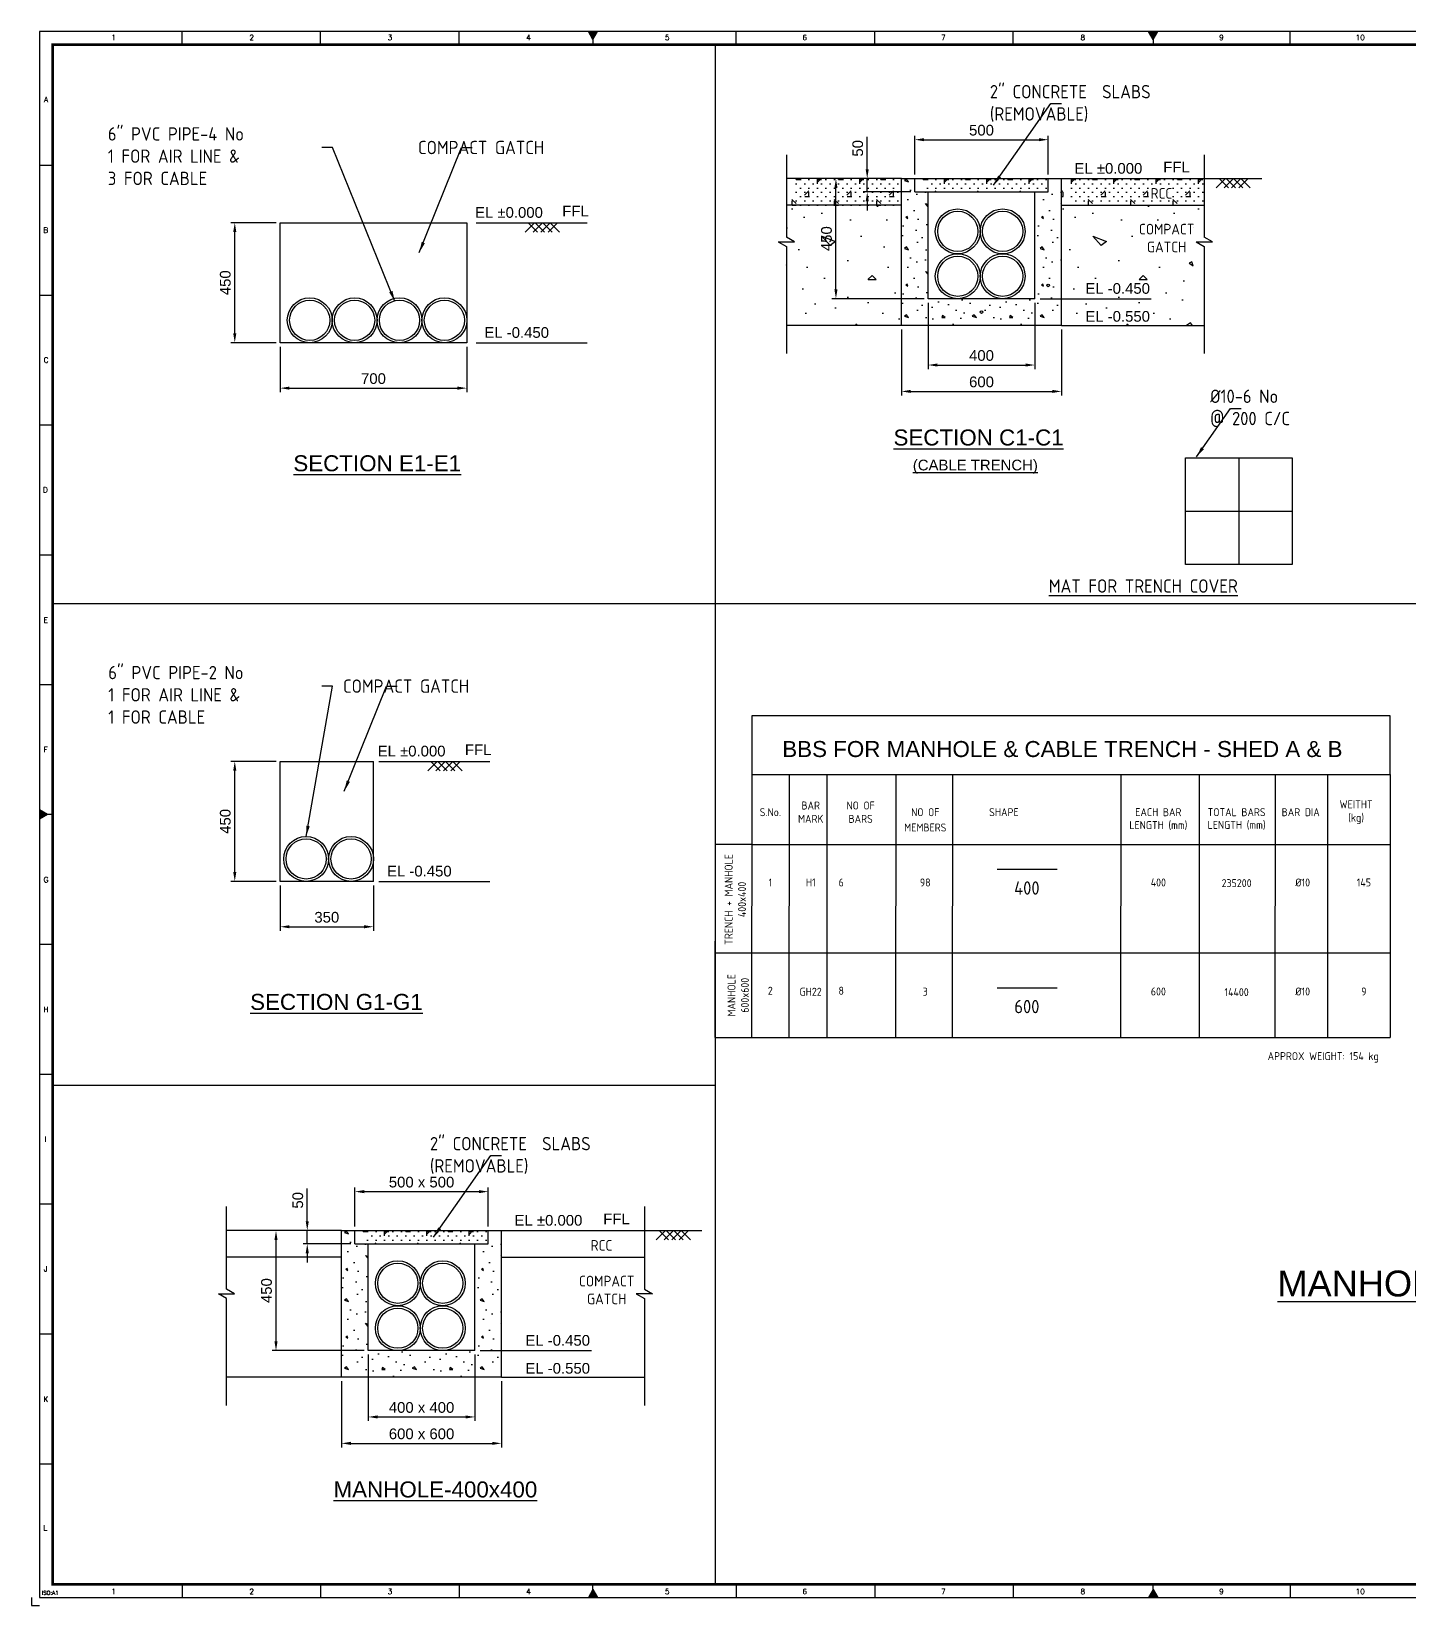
# Model space of a CAD drawing. Header units: millimetres. Extents: x -1055 to 11244, y -20673 to 2560.
# Drawn here: x 4000 to 4517, y 0 to 590 of the extents above; entities that cross this region are included whole.
import ezdxf
from ezdxf.enums import TextEntityAlignment as Align

# ---------------------------------------------------------------- set-up
doc = ezdxf.new("R2010")
doc.units = ezdxf.units.MM
doc.layers.add('BORDER', color=6, linetype='Continuous')
doc.styles.add('ACISOTS', font='isocp.shx')
doc.styles.add('ROMANS', font='romans.shx', dxfattribs={"width": 0.8})
doc.styles.get("Standard").update_dxf_attribs({"font": 'arial.ttf'})
doc.dimstyles.new('ISO-25', dxfattribs={"dimtxt": 4, "dimasz": 3.5, "dimexe": 1.5, "dimexo": 1.5, "dimgap": 1.5, "dimtad": 1, "dimtxsty": 'Standard', "dimcen": 0, "dimadec": 0, "dimazin": 0, "dimtfac": 1, "dimtmove": 0, "dimatfit": 3, "dimfxl": 1, "dimarcsym": 0})

# ---------------------------------------------------------------- blocks, each defined once
blk = doc.blocks.new('A1B')
at = {"layer": 'BORDER', "color": 1}
for p, q in [((56.44, 585), (56.44, 590)), ((56.44, 585), (56.44, 590)), ((108.38, 585), (108.38, 590)), ((108.38, 585), (108.38, 590)), ((160.31, 585), (160.31, 590)), ((160.31, 585), (160.31, 590)), ((264.19, 585), (264.19, 590)), ((316.12, 585), (316.12, 590)), ((368.06, 585), (368.06, 590)), ((471.94, 585), (471.94, 590)), ((3, 539.83), (8, 539.83)), ((3, 491.17), (8, 491.17)), ((3, 442.5), (8, 442.5)), ((3, 393.84), (8, 393.84)), ((3, 345.17), (8, 345.17)), ((3, 247.84), (8, 247.84)), ((3, 199.17), (8, 199.17)), ((3, 150.51), (8, 150.51)), ((3, 101.84), (8, 101.84)), ((3, 53.17), (8, 53.17)), ((56.44, 8), (56.44, 3)), ((108.38, 8), (108.38, 3)), ((160.31, 8), (160.31, 3)), ((264.19, 8), (264.19, 3)), ((316.12, 8), (316.12, 3)), ((368.06, 8), (368.06, 3)), ((471.94, 8), (471.94, 3))]:
    blk.add_line(p, q, dxfattribs=at)
at = {"layer": 'BORDER'}
for p, q in [((210.5, 587), (208.77, 590)), ((210.5, 590), (210.5, 585)), ((210.5, 587), (212.23, 590)), ((420.5, 587), (418.77, 590)), ((420.5, 590), (420.5, 585)), ((420.5, 587), (422.23, 590)), ((210.5, 588), (210.5, 585)), ((210.5, 588), (210.5, 585)), ((420.5, 588), (420.5, 585)), ((6, 296.5), (3, 298.23)), ((8, 296.5), (3, 296.5)), ((6, 296.5), (3, 294.77)), ((210.5, 6), (208.77, 3)), ((210.5, 5), (210.5, 8)), ((210.5, 5), (210.5, 8)), ((210.5, 3), (210.5, 8)), ((210.5, 6), (212.23, 3)), ((420.5, 6), (418.77, 3)), ((420.5, 5), (420.5, 8)), ((420.5, 3), (420.5, 8)), ((420.5, 6), (422.23, 3))]:
    blk.add_line(p, q, dxfattribs=at)
blk.add_lwpolyline([(837, 3), (837, 590), (3, 590), (3, 3)], close=True, dxfattribs=at)
at = {"layer": 'BORDER', "const_width": 1}
blk.add_lwpolyline([(8, 8), (832, 8), (832, 585), (8, 585)], close=True, dxfattribs=at)
at = {"layer": 'BORDER', "color": 1}
blk.add_lwpolyline([(0, 3), (0, 0), (3, 0)], dxfattribs=at)
at = {"layer": 'BORDER'}
for points in [[(212.23, 590), (208.77, 590), (210.5, 587)], [(422.23, 590), (418.77, 590), (420.5, 587)], [(3, 298.23), (3, 294.77), (6, 296.5)], [(212.23, 3), (208.77, 3), (210.5, 6)], [(422.23, 3), (418.77, 3), (420.5, 6)]]:
    blk.add_solid(points, dxfattribs=at)
at = {"layer": 'BORDER', "color": 1, "style": 'ROMANS'}
for s, height, p in [('1', 2, (30.81, 586.75)), ('2', 2, (82.56, 586.75)), ('3', 2, (134.41, 586.75)), ('4', 2, (186.37, 586.75)), ('5', 2, (238.32, 586.75)), ('6', 2, (289.89, 586.75)), ('7', 2, (341.88, 586.75)), ('8', 2, (394.13, 586.75)), ('9', 2, (446.1, 586.75)), ('10', 2, (498.13, 586.75)), ('A', 2, (5.48, 563.52)), ('B', 2, (5.35, 514.55)), ('C', 2, (5.49, 465.84)), ('D', 2, (5.25, 417.17)), ('E', 2, (5.39, 368.4)), ('F', 2, (5.34, 319.81)), ('G', 2, (5.44, 271.07)), ('H', 2, (5.43, 222.46)), ('I', 2, (5.31, 173.82)), ('J', 2, (5.33, 125.23)), ('K', 2, (5.38, 76.36)), ('L', 2, (5.2, 28.07)), ('1', 2, (30.81, 4.25)), ('2', 2, (82.56, 4.25)), ('3', 2, (134.41, 4.25)), ('4', 2, (186.37, 4.25)), ('5', 2, (238.32, 4.25)), ('6', 2, (289.89, 4.25)), ('7', 2, (341.88, 4.25)), ('8', 2, (394.13, 4.25)), ('9', 2, (446.1, 4.25)), ('10', 2, (498.13, 4.25)), ('ISO:A1', 1.5, (7.03, 4))]:
    blk.add_text(s, height=height, dxfattribs=at).set_placement(p, align=Align.CENTER)
blk = doc.blocks.new('A$7E971E1F2812A')
for radius in [8.414, 7.535]:
    blk.add_circle((8.414, 8.414), radius)
blk = doc.blocks.new('*D27819')
at = {"color": 0, "lineweight": -2}
for p, q in [((4093.23, 471.82), (4093.23, 454.82)), ((4163.23, 471.82), (4163.23, 454.82)), ((4096.73, 456.32), (4159.73, 456.32))]:
    blk.add_line(p, q, dxfattribs=at)
at = {"color": 0}
for points in [[(4096.73, 456.9), (4096.73, 455.74), (4093.23, 456.32)], [(4159.73, 455.74), (4159.73, 456.9), (4163.23, 456.32)]]:
    blk.add_solid(points, dxfattribs=at)
at = {"layer": 'Defpoints', "color": 0}
for p in [(4093.23, 473.32), (4163.23, 473.32), (4163.23, 456.32)]:
    blk.add_point(p, dxfattribs=at)
at = {"color": 0, "insert": (4128.23, 459.86), "char_height": 4, "attachment_point": 5}
blk.add_mtext('700', dxfattribs=at)
blk = doc.blocks.new('*D27821')
at = {"color": 0, "lineweight": -2}
for p, q in [((4091.73, 518.32), (4074.73, 518.32)), ((4076.23, 476.82), (4076.23, 514.82)), ((4091.73, 473.32), (4074.73, 473.32))]:
    blk.add_line(p, q, dxfattribs=at)
at = {"color": 0}
for points in [[(4076.81, 514.82), (4075.65, 514.82), (4076.23, 518.32)], [(4075.65, 476.82), (4076.81, 476.82), (4076.23, 473.32)]]:
    blk.add_solid(points, dxfattribs=at)
at = {"layer": 'Defpoints', "color": 0}
for p in [(4076.23, 518.32), (4093.23, 518.32), (4093.23, 473.32)]:
    blk.add_point(p, dxfattribs=at)
at = {"color": 0, "insert": (4072.69, 495.82), "char_height": 4, "attachment_point": 5, "rotation": 90}
blk.add_mtext('450', dxfattribs=at)
blk = doc.blocks.new('*D27822')
at = {"color": 0, "lineweight": -2}
for p, q in [((4336.18, 488.34), (4336.18, 463.48)), ((4376.18, 488.34), (4376.18, 463.48)), ((4339.68, 464.98), (4372.68, 464.98))]:
    blk.add_line(p, q, dxfattribs=at)
at = {"color": 0}
for points in [[(4339.68, 465.57), (4339.68, 464.4), (4336.18, 464.98)], [(4372.68, 464.4), (4372.68, 465.57), (4376.18, 464.98)]]:
    blk.add_solid(points, dxfattribs=at)
at = {"layer": 'Defpoints', "color": 0}
for p in [(4336.18, 489.84), (4376.18, 489.84), (4376.18, 464.98)]:
    blk.add_point(p, dxfattribs=at)
at = {"color": 0, "insert": (4356.18, 468.53), "char_height": 4, "attachment_point": 5}
blk.add_mtext('400', dxfattribs=at)
blk = doc.blocks.new('*D27823')
at = {"color": 0, "lineweight": -2}
for p, q in [((4301.03, 534.84), (4300.12, 534.84)), ((4301.62, 493.34), (4301.62, 531.34)), ((4334.68, 489.84), (4300.12, 489.84))]:
    blk.add_line(p, q, dxfattribs=at)
at = {"color": 0}
for points in [[(4302.2, 531.34), (4301.03, 531.34), (4301.62, 534.84)], [(4301.03, 493.34), (4302.2, 493.34), (4301.62, 489.84)]]:
    blk.add_solid(points, dxfattribs=at)
at = {"layer": 'Defpoints', "color": 0}
for p in [(4301.62, 534.84), (4302.53, 534.84), (4336.18, 489.84)]:
    blk.add_point(p, dxfattribs=at)
at = {"color": 0, "insert": (4298.08, 512.34), "char_height": 4, "attachment_point": 5, "rotation": 90}
blk.add_mtext('450', dxfattribs=at)
blk = doc.blocks.new('*D27824')
at = {"color": 0, "lineweight": -2}
for p, q in [((4313.33, 538.34), (4313.33, 550.56)), ((4324.68, 534.84), (4311.83, 534.84)), ((4313.33, 529.84), (4313.33, 534.84)), ((4329.68, 529.84), (4311.83, 529.84)), ((4313.33, 526.34), (4313.33, 522.84))]:
    blk.add_line(p, q, dxfattribs=at)
at = {"color": 0}
for points in [[(4312.75, 538.34), (4313.91, 538.34), (4313.33, 534.84)], [(4313.91, 526.34), (4312.75, 526.34), (4313.33, 529.84)]]:
    blk.add_solid(points, dxfattribs=at)
at = {"layer": 'Defpoints', "color": 0}
for p in [(4313.33, 534.84), (4326.18, 534.84), (4331.18, 529.84)]:
    blk.add_point(p, dxfattribs=at)
at = {"color": 0, "insert": (4309.79, 546.2), "char_height": 4, "attachment_point": 5, "rotation": 90}
blk.add_mtext('50', dxfattribs=at)
blk = doc.blocks.new('*D27825')
at = {"color": 0, "lineweight": -2}
for p, q in [((4326.18, 478.34), (4326.18, 453.59)), ((4386.18, 478.34), (4386.18, 453.59)), ((4329.68, 455.09), (4382.68, 455.09))]:
    blk.add_line(p, q, dxfattribs=at)
at = {"color": 0}
for points in [[(4329.68, 455.67), (4329.68, 454.5), (4326.18, 455.09)], [(4382.68, 454.5), (4382.68, 455.67), (4386.18, 455.09)]]:
    blk.add_solid(points, dxfattribs=at)
at = {"layer": 'Defpoints', "color": 0}
for p in [(4326.18, 479.84), (4386.18, 479.84), (4386.18, 455.09)]:
    blk.add_point(p, dxfattribs=at)
at = {"color": 0, "insert": (4356.18, 458.63), "char_height": 4, "attachment_point": 5}
blk.add_mtext('600', dxfattribs=at)
blk = doc.blocks.new('*D27826')
at = {"color": 0, "lineweight": -2}
for p, q in [((4093.23, 269.92), (4093.23, 252.92)), ((4128.23, 269.92), (4128.23, 252.92)), ((4096.73, 254.42), (4124.73, 254.42))]:
    blk.add_line(p, q, dxfattribs=at)
at = {"color": 0}
for points in [[(4096.73, 255), (4096.73, 253.84), (4093.23, 254.42)], [(4124.73, 253.84), (4124.73, 255), (4128.23, 254.42)]]:
    blk.add_solid(points, dxfattribs=at)
at = {"layer": 'Defpoints', "color": 0}
for p in [(4093.23, 271.42), (4128.23, 271.42), (4128.23, 254.42)]:
    blk.add_point(p, dxfattribs=at)
at = {"color": 0, "insert": (4110.73, 257.96), "char_height": 4, "attachment_point": 5}
blk.add_mtext('350', dxfattribs=at)
blk = doc.blocks.new('*D27827')
at = {"color": 0, "lineweight": -2}
for p, q in [((4091.73, 316.42), (4074.73, 316.42)), ((4076.23, 274.92), (4076.23, 312.92)), ((4091.73, 271.42), (4074.73, 271.42))]:
    blk.add_line(p, q, dxfattribs=at)
at = {"color": 0}
for points in [[(4076.81, 312.92), (4075.65, 312.92), (4076.23, 316.42)], [(4075.65, 274.92), (4076.81, 274.92), (4076.23, 271.42)]]:
    blk.add_solid(points, dxfattribs=at)
at = {"layer": 'Defpoints', "color": 0}
for p in [(4076.23, 316.42), (4093.23, 316.42), (4093.23, 271.42)]:
    blk.add_point(p, dxfattribs=at)
at = {"color": 0, "insert": (4072.69, 293.92), "char_height": 4, "attachment_point": 5, "rotation": 90}
blk.add_mtext('450', dxfattribs=at)
blk = doc.blocks.new('A$7E97111271A1EF')
for p, q in [((0, 1.72), (6.03, 1.72)), ((0, 1.72), (3.02, 0)), ((6.03, 1.72), (3.02, 3.45))]:
    blk.add_line(p, q)
blk = doc.blocks.new('*D27832')
at = {"color": 0, "lineweight": -2}
for p, q in [((4331.18, 536.34), (4331.18, 550.94)), ((4334.68, 549.44), (4377.68, 549.44)), ((4381.18, 536.34), (4381.18, 550.94))]:
    blk.add_line(p, q, dxfattribs=at)
at = {"color": 0}
for points in [[(4334.68, 550.02), (4334.68, 548.86), (4331.18, 549.44)], [(4377.68, 548.86), (4377.68, 550.02), (4381.18, 549.44)]]:
    blk.add_solid(points, dxfattribs=at)
at = {"layer": 'Defpoints', "color": 0}
for p in [(4381.18, 549.44), (4331.18, 534.84), (4381.18, 534.84)]:
    blk.add_point(p, dxfattribs=at)
at = {"color": 0, "insert": (4356.18, 552.98), "char_height": 4, "attachment_point": 5}
blk.add_mtext('500', dxfattribs=at)
blk = doc.blocks.new('*D27834')
at = {"color": 0, "lineweight": -2}
for p, q in [((4126.26, 94.04), (4126.26, 69.18)), ((4166.26, 94.04), (4166.26, 69.18)), ((4129.76, 70.68), (4162.76, 70.68))]:
    blk.add_line(p, q, dxfattribs=at)
at = {"color": 0}
for points in [[(4129.76, 71.26), (4129.76, 70.1), (4126.26, 70.68)], [(4162.76, 70.1), (4162.76, 71.26), (4166.26, 70.68)]]:
    blk.add_solid(points, dxfattribs=at)
at = {"layer": 'Defpoints', "color": 0}
for p in [(4126.26, 95.54), (4166.26, 95.54), (4166.26, 70.68)]:
    blk.add_point(p, dxfattribs=at)
at = {"color": 0, "insert": (4146.26, 74.22), "char_height": 4, "attachment_point": 5}
blk.add_mtext('400 x 400', dxfattribs=at)
blk = doc.blocks.new('*D27835')
at = {"color": 0, "lineweight": -2}
for p, q in [((4114.76, 140.54), (4090.19, 140.54)), ((4091.69, 99.04), (4091.69, 137.04)), ((4124.76, 95.54), (4090.19, 95.54))]:
    blk.add_line(p, q, dxfattribs=at)
at = {"color": 0}
for points in [[(4092.27, 137.04), (4091.11, 137.04), (4091.69, 140.54)], [(4091.11, 99.04), (4092.27, 99.04), (4091.69, 95.54)]]:
    blk.add_solid(points, dxfattribs=at)
at = {"layer": 'Defpoints', "color": 0}
for p in [(4091.69, 140.54), (4116.26, 140.54), (4126.26, 95.54)]:
    blk.add_point(p, dxfattribs=at)
at = {"color": 0, "insert": (4088.15, 118.04), "char_height": 4, "attachment_point": 5, "rotation": 90}
blk.add_mtext('450', dxfattribs=at)
blk = doc.blocks.new('*D27836')
at = {"color": 0, "lineweight": -2}
for p, q in [((4103.4, 144.04), (4103.4, 156.25)), ((4114.76, 140.54), (4101.9, 140.54)), ((4103.4, 135.54), (4103.4, 140.54)), ((4119.76, 135.54), (4101.9, 135.54)), ((4103.4, 132.04), (4103.4, 128.54))]:
    blk.add_line(p, q, dxfattribs=at)
at = {"color": 0}
for points in [[(4102.82, 144.04), (4103.99, 144.04), (4103.4, 140.54)], [(4103.99, 132.04), (4102.82, 132.04), (4103.4, 135.54)]]:
    blk.add_solid(points, dxfattribs=at)
at = {"layer": 'Defpoints', "color": 0}
for p in [(4103.4, 140.54), (4116.26, 140.54), (4121.26, 135.54)]:
    blk.add_point(p, dxfattribs=at)
at = {"color": 0, "insert": (4099.86, 151.89), "char_height": 4, "attachment_point": 5, "rotation": 90}
blk.add_mtext('50', dxfattribs=at)
blk = doc.blocks.new('*D27837')
at = {"color": 0, "lineweight": -2}
for p, q in [((4116.26, 84.04), (4116.26, 59.28)), ((4176.26, 84.04), (4176.26, 59.28)), ((4119.76, 60.78), (4172.76, 60.78))]:
    blk.add_line(p, q, dxfattribs=at)
at = {"color": 0}
for points in [[(4119.76, 61.36), (4119.76, 60.2), (4116.26, 60.78)], [(4172.76, 60.2), (4172.76, 61.36), (4176.26, 60.78)]]:
    blk.add_solid(points, dxfattribs=at)
at = {"layer": 'Defpoints', "color": 0}
for p in [(4116.26, 85.54), (4176.26, 85.54), (4176.26, 60.78)]:
    blk.add_point(p, dxfattribs=at)
at = {"color": 0, "insert": (4146.26, 64.32), "char_height": 4, "attachment_point": 5}
blk.add_mtext('600 x 600', dxfattribs=at)
blk = doc.blocks.new('*D27838')
at = {"color": 0, "lineweight": -2}
for p, q in [((4121.26, 142.04), (4121.26, 156.63)), ((4124.76, 155.13), (4167.76, 155.13)), ((4171.26, 142.04), (4171.26, 156.63))]:
    blk.add_line(p, q, dxfattribs=at)
at = {"color": 0}
for points in [[(4124.76, 155.72), (4124.76, 154.55), (4121.26, 155.13)], [(4167.76, 154.55), (4167.76, 155.72), (4171.26, 155.13)]]:
    blk.add_solid(points, dxfattribs=at)
at = {"layer": 'Defpoints', "color": 0}
for p in [(4171.26, 155.13), (4121.26, 140.54), (4171.26, 140.54)]:
    blk.add_point(p, dxfattribs=at)
at = {"color": 0, "insert": (4146.26, 158.68), "char_height": 4, "attachment_point": 5}
blk.add_mtext('500 x 500', dxfattribs=at)

msp = doc.modelspace()

# ---------------------------------------------------------------- hatches: boundary and pattern name
at = {"transparency": 33554687}
h = msp.add_hatch(dxfattribs=at)
h.set_pattern_fill('CONC', color=256, scale=2)
h.set_pattern_definition([(0, (8029.09, -26861.84), (0, 50.8), [0, -50.8]), (0, (8029.6, -26879.62), (0, 50.8), [0, -50.8]), (0, (8031.12, -26852.19), (0, 50.8), [0, -50.8]), (338.19859, (8004.706, -26867.938), (152.4, -50.8), [5.47133, -268.095045]), (216.869898, (8009.786, -26869.97), (152.4, 101.6), [2.54, -251.46]), (130.601295, (8007.7544, -26871.4937), (254, -304.8), [4.68353, -463.66933]), (206.56505, (7990.99, -26877.59), (-50.8, -50.8), [1.13592, -112.45633]), (326.30993, (7989.974, -26878.098), (101.6, -50.8), [1.83162, -181.330385]), (108.43495, (7991.498, -26879.114), (-50.8, 101.6), [1.60644, -159.03727]), (225, (8023.502, -26882.67), (-7e-15, -50.8), [2.15526, -69.68679]), (0, (8021.98, -26884.194), (50.8, 50.8), [3.048, -47.752]), (135, (8025.026, -26884.194), (-50.8, 4e-15), [2.15526, -69.68679]), (251.56505, (8017.406, -26850.158), (50.8, 101.6), [1.60644, -159.03727]), (0, (8016.9, -26851.68), (50.8, 50.8), [2.54, -48.26]), (143.130102, (8019.438, -26851.682), (-152.4, 101.6), [2.54, -251.46]), (213.69007, (7990.482, -26849.65), (101.6, 50.8), [1.83162, -181.330385]), (341.56505, (7988.958, -26850.666), (-101.6, 50.8), [3.21287, -157.43083]), (126.869898, (7992.006, -26851.682), (101.6, -152.4), [2.54, -251.46]), (0, (8005.214, -26851.68), (0, 50.8), [0, -50.8]), (0, (7991.5, -26864.89), (0, 50.8), [0, -50.8]), (0, (8005.72, -26883.686), (0, 50.8), [0, -50.8]), (0, (8019.44, -26867.94), (0, 50.8), [0, -50.8]), (0, (8004.706, -26859.3), (0, 50.8), [0, -50.8]), (0, (7993.53, -26857.78), (0, 50.8), [0, -50.8]), (0, (7998.1, -26860.826), (0, 50.8), [0, -50.8]), (0, (7996.07, -26873.02), (0, 50.8), [0, -50.8]), (0, (7983.88, -26870.986), (0, 50.8), [0, -50.8]), (0, (7984.386, -26859.3), (0, 50.8), [0, -50.8]), (0, (7982.86, -26848.126), (0, 50.8), [0, -50.8]), (0, (7998.61, -26846.094), (0, 50.8), [0, -50.8]), (0, (8009.786, -26844.06), (0, 50.8), [0, -50.8]), (0, (8027.566, -26846.094), (0, 50.8), [0, -50.8]), (0, (8015.374, -26861.84), (0, 50.8), [0, -50.8]), (0, (8010.294, -26852.7), (0, 50.8), [0, -50.8]), (0, (8014.36, -26877.08), (0, 50.8), [0, -50.8]), (0, (7999.12, -26879.62), (0, 50.8), [0, -50.8]), (0, (8014.36, -26890.8), (0, 50.8), [0, -50.8]), (0, (7997.594, -26887.75), (0, 50.8), [0, -50.8]), (0, (7981.34, -26889.274), (0, 50.8), [0, -50.8]), (0, (7987.434, -26891.814), (0, 50.8), [0, -50.8]), (0, (7987.94, -26884.7), (0, 50.8), [0, -50.8]), (0, (8021.98, -26892.83), (0, 50.8), [0, -50.8]), (0, (8028.074, -26872), (0, 50.8), [0, -50.8]), (0, (8025.534, -26856.76), (0, 50.8), [0, -50.8]), (0, (8002.166, -26893.34), (0, 50.8), [0, -50.8])])
h.paths.add_polyline_path([(4442.723626, 511.151677), (4439.706131, 512.87596), (4439.706131, 524.840854), (4386.184363, 524.840854), (4386.184363, 479.840854), (4439.706131, 479.840854), (4439.706131, 509.427394), (4436.688635, 511.151677)])
h.paths.add_polyline_path([(4283.019013, 479.840854), (4326.184363, 479.840854), (4326.184363, 524.840854), (4283.019013, 524.840854), (4283.019013, 512.87596), (4286.036509, 511.151677), (4280.001518, 511.151677), (4283.019013, 509.427394)])
h.paths.add_polyline_path([(4413.905681, 519.894696), (4437.292077, 519.894696), (4437.292077, 505.22742), (4413.905681, 505.22742)], flags=9)
h.paths.add_polyline_path([(4394.218889, 479.810931), (4394.218889, 486.562182), (4420.408066, 486.562182), (4420.408066, 479.810931)], flags=9)
h.paths.add_polyline_path([(4394.218889, 490.288013), (4394.218889, 497.039264), (4420.408066, 497.039264), (4420.408066, 490.288013)], flags=9)
h.paths.add_polyline_path([(4350.761443, 462.669868), (4361.607282, 462.669868), (4361.607282, 454.585284), (4350.761443, 454.585284)], flags=9)
h.paths.add_polyline_path([(4305.745257, 542.340854), (4305.745257, 550.057088), (4313.829841, 550.057088), (4313.829841, 542.340854)], flags=9)
h.paths.add_polyline_path([(4294.032748, 506.848357), (4294.032748, 517.83335), (4302.117332, 517.83335), (4302.117332, 506.848357)], flags=9)
h = msp.add_hatch(dxfattribs=at)
h.set_pattern_fill('CONC3', color=256, scale=0.25)
h.set_pattern_definition([(0, (7984.005, -26891.179), (0, 15.875), [1.5875, -14.2875]), (0, (7988.768, -26888.004), (0, 15.875), [1.5875, -14.2875]), (0, (7985.593, -26881.654), (0, 15.875), [1.5875, -6.35, 1.5875, -6.35]), (90, (7984.005, -26891.179), (-15.875, 1e-15), [1.5875, -14.2875]), (90, (7985.593, -26881.654), (-15.875, 1e-15), [1.5875, -14.2875]), (90, (7990.355, -26888.004), (-15.875, 1e-15), [1.5875, -14.2875]), (90, (7993.53, -26883.241), (-15.875, 1e-15), [1.5875, -14.2875]), (135, (7985.593, -26891.179), (-15.8752968, 9e-16), [2.24536, -20.2057]), (135, (7987.18, -26881.654), (-15.8752968, 9e-16), [2.24536, -20.2057]), (45, (7988.768, -26888.004), (0, 15.8752968), [2.24536, -4.490085, 2.24536, -13.470255]), (0, (7977.6554, -26894.3537), (1.5875, 1.5875), [-3.175, 0])])
h.paths.add_polyline_path([(4439.706131, 524.840854), (4439.706131, 534.840854), (4386.184363, 534.840854), (4386.184363, 524.840854)])
h.paths.add_polyline_path([(4326.184363, 534.840854), (4283.019013, 534.840854), (4283.019013, 524.840854), (4326.184363, 524.840854)])
h.paths.add_polyline_path([(4418.833774, 533.289238), (4428.433774, 533.289238), (4428.433774, 525.316445), (4418.833774, 525.316445)], flags=9)
h.paths.add_polyline_path([(4294.032748, 506.848357), (4294.032748, 517.83335), (4302.117332, 517.83335), (4302.117332, 506.848357)], flags=9)
h.paths.add_polyline_path([(4305.745257, 542.340854), (4305.745257, 550.057088), (4313.829841, 550.057088), (4313.829841, 542.340854)], flags=9)
h = msp.add_hatch(dxfattribs=at)
h.set_pattern_fill('CONC', color=256)
h.set_pattern_definition([(0, (8004.96, -26878.098), (0, 25.4), [0, -25.4]), (0, (8005.214, -26886.988), (0, 25.4), [0, -25.4]), (0, (8005.976, -26873.272), (0, 25.4), [0, -25.4]), (338.19859, (7992.7684, -26881.1457), (76.2, -25.4), [2.735664, -134.047522]), (216.869898, (7995.3084, -26882.1617), (76.2, 50.8), [1.27, -125.73]), (130.601295, (7994.2924, -26882.9237), (127, -152.4), [2.341764, -231.834665]), (206.56505, (7985.91, -26885.972), (-25.4, -25.4), [0.567961, -56.228165]), (326.309932, (7985.4024, -26886.226), (50.8, -25.4), [0.91581, -90.665192]), (108.43495, (7986.1644, -26886.734), (-25.4, 50.8), [0.803219, -79.518634]), (225, (8002.166, -26888.512), (-4e-15, -25.4), [1.07763, -34.843394]), (0, (8001.404, -26889.274), (25.4, 25.4), [1.524, -23.876]), (135, (8002.928, -26889.274), (-25.4, 2e-15), [1.07763, -34.843394]), (251.56505, (7999.1184, -26872.256), (25.4, 50.8), [0.803219, -79.518634]), (0, (7998.864, -26873.018), (25.4, 25.4), [1.27, -24.13]), (143.130102, (8000.1344, -26873.0177), (-76.2, 50.8), [1.27, -125.73]), (213.690068, (7985.6564, -26872.002), (50.8, 25.4), [0.91581, -90.665192]), (341.56505, (7984.8944, -26872.51), (-50.8, 25.4), [1.606437, -78.715416]), (126.869898, (7986.4184, -26873.0177), (50.8, -76.2), [1.27, -125.73]), (0, (7993.022, -26873.018), (0, 25.4), [0, -25.4]), (0, (7986.164, -26879.622), (0, 25.4), [0, -25.4]), (0, (7993.276, -26889.02), (0, 25.4), [0, -25.4]), (0, (8000.134, -26881.146), (0, 25.4), [0, -25.4]), (0, (7992.768, -26876.828), (0, 25.4), [0, -25.4]), (0, (7987.18, -26876.066), (0, 25.4), [0, -25.4]), (0, (7989.466, -26877.59), (0, 25.4), [0, -25.4]), (0, (7988.45, -26883.686), (0, 25.4), [0, -25.4]), (0, (7982.354, -26882.67), (0, 25.4), [0, -25.4]), (0, (7982.608, -26876.828), (0, 25.4), [0, -25.4]), (0, (7981.846, -26871.24), (0, 25.4), [0, -25.4]), (0, (7989.72, -26870.224), (0, 25.4), [0, -25.4]), (0, (7995.308, -26869.208), (0, 25.4), [0, -25.4]), (0, (8004.198, -26870.224), (0, 25.4), [0, -25.4]), (0, (7998.102, -26878.098), (0, 25.4), [0, -25.4]), (0, (7995.562, -26873.526), (0, 25.4), [0, -25.4]), (0, (7997.594, -26885.718), (0, 25.4), [0, -25.4]), (0, (7989.974, -26886.988), (0, 25.4), [0, -25.4]), (0, (7997.594, -26892.576), (0, 25.4), [0, -25.4]), (0, (7989.212, -26891.052), (0, 25.4), [0, -25.4]), (0, (7981.084, -26891.814), (0, 25.4), [0, -25.4]), (0, (7984.132, -26893.084), (0, 25.4), [0, -25.4]), (0, (7984.386, -26889.528), (0, 25.4), [0, -25.4]), (0, (8001.404, -26893.592), (0, 25.4), [0, -25.4]), (0, (8004.452, -26883.178), (0, 25.4), [0, -25.4]), (0, (8003.182, -26875.558), (0, 25.4), [0, -25.4]), (0, (7991.498, -26893.846), (0, 25.4), [0, -25.4])])
h.paths.add_polyline_path([(4326.184363, 479.840854), (4386.184363, 479.840854), (4386.184363, 534.840854), (4381.184363, 534.840854), (4381.184363, 529.840854), (4376.184363, 529.840854), (4376.184363, 489.840854), (4336.184363, 489.840854), (4336.184363, 529.840854), (4331.184363, 529.840854), (4331.184363, 534.840854), (4326.184363, 534.840854)])
h.paths.add_polyline_path([(4350.691866, 472.5692), (4361.676859, 472.5692), (4361.676859, 464.484616), (4350.691866, 464.484616)], flags=9)
h.paths.add_polyline_path([(4305.745257, 542.340854), (4305.745257, 550.057088), (4313.829841, 550.057088), (4313.829841, 542.340854)], flags=9)
h.paths.add_polyline_path([(4350.761443, 462.669868), (4361.607282, 462.669868), (4361.607282, 454.585284), (4350.761443, 454.585284)], flags=9)
h.paths.add_polyline_path([(4294.032748, 506.848357), (4294.032748, 517.83335), (4302.117332, 517.83335), (4302.117332, 506.848357)], flags=9)
h = msp.add_hatch(dxfattribs=at)
h.set_pattern_fill('CONC3', color=256, scale=0.25)
h.set_pattern_definition([(0, (7984.005, -26891.179), (0, 15.875), [1.5875, -14.2875]), (0, (7988.768, -26888.004), (0, 15.875), [1.5875, -14.2875]), (0, (7985.593, -26881.654), (0, 15.875), [1.5875, -6.35, 1.5875, -6.35]), (90, (7984.005, -26891.179), (-15.875, 1e-15), [1.5875, -14.2875]), (90, (7985.593, -26881.654), (-15.875, 1e-15), [1.5875, -14.2875]), (90, (7990.355, -26888.004), (-15.875, 1e-15), [1.5875, -14.2875]), (90, (7993.53, -26883.241), (-15.875, 1e-15), [1.5875, -14.2875]), (135, (7985.593, -26891.179), (-15.8752968, 0), [2.24536, -20.2057]), (135, (7987.18, -26881.654), (-15.8752968, 0), [2.24536, -20.2057]), (45, (7988.768, -26888.004), (0, 15.8752968), [2.24536, -4.490085, 2.24536, -13.470255]), (0, (7977.6554, -26894.3537), (1.5875, 1.5875), [-3.175, 0])])
h.paths.add_polyline_path([(4363.326224, 534.840854), (4331.184363, 534.840854), (4331.184363, 529.840854), (4359.279711, 529.840854)])
h.paths.add_polyline_path([(4378.184363, 534.840854), (4363.326224, 534.840854), (4359.279711, 529.840854), (4381.184363, 529.840854), (4381.184363, 534.840854)])
h = msp.add_hatch(dxfattribs=at)
h.set_pattern_fill('CONC', color=256)
h.set_pattern_definition([(0, (7795.033, -27272.402), (0, 25.4), [0, -25.4]), (0, (7795.287, -27281.292), (0, 25.4), [0, -25.4]), (0, (7796.05, -27267.576), (0, 25.4), [0, -25.4]), (338.19859, (7782.8413, -27275.45), (76.2, -25.4), [2.735664, -134.047522]), (216.869898, (7785.3813, -27276.466), (76.2, 50.8), [1.27, -125.73]), (130.601295, (7784.3653, -27277.2278), (127, -152.4), [2.341764, -231.834665]), (206.56505, (7775.983, -27280.276), (-25.4, -25.4), [0.567961, -56.228165]), (326.309932, (7775.475, -27280.53), (50.8, -25.4), [0.91581, -90.665192]), (108.43495, (7776.237, -27281.038), (-25.4, 50.8), [0.803219, -79.518634]), (225, (7792.24, -27282.816), (-4e-15, -25.4), [1.07763, -34.843394]), (0, (7791.477, -27283.578), (25.4, 25.4), [1.524, -23.876]), (135, (7793.001, -27283.578), (-25.4, 2e-15), [1.07763, -34.843394]), (251.56505, (7789.191, -27266.56), (25.4, 50.8), [0.803219, -79.518634]), (0, (7788.937, -27267.322), (25.4, 25.4), [1.27, -24.13]), (143.130102, (7790.2073, -27267.322), (-76.2, 50.8), [1.27, -125.73]), (213.690068, (7775.729, -27266.306), (50.8, 25.4), [0.91581, -90.665192]), (341.56505, (7774.967, -27266.814), (-50.8, 25.4), [1.606437, -78.715416]), (126.869898, (7776.4913, -27267.322), (50.8, -76.2), [1.27, -125.73]), (0, (7783.095, -27267.322), (0, 25.4), [0, -25.4]), (0, (7776.237, -27273.926), (0, 25.4), [0, -25.4]), (0, (7783.35, -27283.324), (0, 25.4), [0, -25.4]), (0, (7790.207, -27275.45), (0, 25.4), [0, -25.4]), (0, (7782.841, -27271.132), (0, 25.4), [0, -25.4]), (0, (7777.253, -27270.37), (0, 25.4), [0, -25.4]), (0, (7779.54, -27271.894), (0, 25.4), [0, -25.4]), (0, (7778.523, -27277.99), (0, 25.4), [0, -25.4]), (0, (7772.427, -27276.974), (0, 25.4), [0, -25.4]), (0, (7772.681, -27271.132), (0, 25.4), [0, -25.4]), (0, (7771.92, -27265.544), (0, 25.4), [0, -25.4]), (0, (7779.793, -27264.528), (0, 25.4), [0, -25.4]), (0, (7785.381, -27263.512), (0, 25.4), [0, -25.4]), (0, (7794.271, -27264.528), (0, 25.4), [0, -25.4]), (0, (7788.175, -27272.402), (0, 25.4), [0, -25.4]), (0, (7785.635, -27267.83), (0, 25.4), [0, -25.4]), (0, (7787.667, -27280.022), (0, 25.4), [0, -25.4]), (0, (7780.047, -27281.292), (0, 25.4), [0, -25.4]), (0, (7787.667, -27286.88), (0, 25.4), [0, -25.4]), (0, (7779.285, -27285.356), (0, 25.4), [0, -25.4]), (0, (7771.157, -27286.118), (0, 25.4), [0, -25.4]), (0, (7774.205, -27287.388), (0, 25.4), [0, -25.4]), (0, (7774.46, -27283.832), (0, 25.4), [0, -25.4]), (0, (7791.477, -27287.896), (0, 25.4), [0, -25.4]), (0, (7794.525, -27277.482), (0, 25.4), [0, -25.4]), (0, (7793.255, -27269.862), (0, 25.4), [0, -25.4]), (0, (7781.571, -27288.15), (0, 25.4), [0, -25.4])])
h.paths.add_polyline_path([(4116.257223, 85.536767), (4176.257223, 85.536767), (4176.257223, 140.536767), (4171.257223, 140.536767), (4171.257223, 135.536767), (4166.257223, 135.536767), (4166.257223, 95.536767), (4126.257223, 95.536767), (4126.257223, 135.536767), (4121.257223, 135.536767), (4121.257223, 140.536767), (4116.257223, 140.536767)])
h.paths.add_polyline_path([(4140.764727, 78.265113), (4151.74972, 78.265113), (4151.74972, 70.180529), (4140.764727, 70.180529)], flags=9)
h.paths.add_polyline_path([(4095.818117, 148.036767), (4095.818117, 155.753001), (4103.902701, 155.753001), (4103.902701, 148.036767)], flags=9)
h.paths.add_polyline_path([(4140.834304, 68.365781), (4151.680143, 68.365781), (4151.680143, 60.281197), (4140.834304, 60.281197)], flags=9)
h.paths.add_polyline_path([(4084.105609, 112.54427), (4084.105609, 123.529263), (4092.190192, 123.529263), (4092.190192, 112.54427)], flags=9)
h = msp.add_hatch(dxfattribs=at)
h.set_pattern_fill('CONC3', color=256, scale=0.25)
h.set_pattern_definition([(0, (7774.078, -27285.483), (0, 15.875), [1.5875, -14.2875]), (0, (7778.84, -27282.308), (0, 15.875), [1.5875, -14.2875]), (0, (7775.666, -27275.958), (0, 15.875), [1.5875, -6.35, 1.5875, -6.35]), (90, (7774.078, -27285.483), (-15.875, 1e-15), [1.5875, -14.2875]), (90, (7775.666, -27275.958), (-15.875, 1e-15), [1.5875, -14.2875]), (90, (7780.428, -27282.308), (-15.875, 1e-15), [1.5875, -14.2875]), (90, (7783.603, -27277.545), (-15.875, 1e-15), [1.5875, -14.2875]), (135, (7775.666, -27285.483), (-15.8752968, 0), [2.24536, -20.2057]), (135, (7777.253, -27275.958), (-15.8752968, 0), [2.24536, -20.2057]), (45, (7778.841, -27282.308), (0, 15.8752968), [2.24536, -4.490085, 2.24536, -13.470255]), (0, (7767.7283, -27288.6578), (1.5875, 1.5875), [-3.175, 0])])
h.paths.add_polyline_path([(4153.399084, 140.536767), (4121.257223, 140.536767), (4121.257223, 135.536767), (4149.352572, 135.536767)])
h.paths.add_polyline_path([(4168.257223, 140.536767), (4153.399084, 140.536767), (4149.352572, 135.536767), (4171.257223, 135.536767), (4171.257223, 140.536767)])

# ---------------------------------------------------------------- linework, layer by layer
for p, q in [((4256.311113, 585), (4256.311113, 8)), ((4283.019013, 543.824963), (4283.019013, 512.87596)), ((4439.706131, 543.824963), (4439.706131, 512.87596)), ((4326.184363, 534.840854), (4283.019013, 534.840854)), ((4326.184363, 534.840854), (4386.184363, 534.840854)), ((4326.184363, 479.840854), (4326.184363, 534.840854)), ((4331.184363, 529.840854), (4331.184363, 534.840854)), ((4381.184363, 529.840854), (4381.184363, 534.840854)), ((4386.184363, 534.840854), (4439.706131, 534.840854)), ((4386.184363, 479.840854), (4386.184363, 534.840854)), ((4439.706131, 534.840854), (4461.30765, 534.840854)), ((4447.64838, 534.840854), (4444.153381, 531.345855)), ((4445.276589, 534.840854), (4448.771588, 531.345855)), ((4450.656505, 534.840854), (4447.161506, 531.345855)), ((4447.908698, 534.840854), (4451.403697, 531.345855)), ((4453.46216, 534.840854), (4449.967161, 531.345855)), ((4450.714353, 534.840854), (4454.209352, 531.345855)), ((4456.209966, 534.840854), (4452.714967, 531.345855)), ((4453.46216, 534.840854), (4456.957158, 531.345855)), ((4331.184363, 529.840854), (4381.184363, 529.840854)), ((4336.184363, 489.840854), (4336.184363, 529.840854)), ((4376.184363, 489.840854), (4376.184363, 529.840854)), ((4326.184363, 524.840854), (4283.019013, 524.840854)), ((4386.184363, 524.840854), (4439.706131, 524.840854)), ((4093.230497, 473.321141), (4093.230497, 518.321141)), ((4093.230497, 518.321141), (4163.230497, 518.321141)), ((4163.230497, 518.321141), (4163.230497, 473.321141)), ((4166.730497, 518.321141), (4208.388306, 518.321141)), ((4188.638025, 518.321141), (4185.143026, 514.826142)), ((4186.266234, 518.321141), (4189.761232, 514.826142)), ((4191.646149, 518.321141), (4188.151151, 514.826142)), ((4188.898343, 518.321141), (4192.393342, 514.826142)), ((4194.451804, 518.321141), (4190.956806, 514.826142)), ((4191.703998, 518.321141), (4195.198997, 514.826142)), ((4197.199611, 518.321141), (4193.704612, 514.826142)), ((4194.451804, 518.321141), (4197.946803, 514.826142)), ((4283.019013, 509.427394), (4283.019013, 469.235454)), ((4436.688635, 511.151677), (4442.723626, 511.151677)), ((4436.688635, 511.151677), (4439.706131, 509.427394)), ((4442.723626, 511.151677), (4439.706131, 512.87596)), ((4439.706131, 509.427394), (4439.706131, 469.235454)), ((4376.184363, 489.840854), (4336.184363, 489.840854)), ((4378.184363, 489.840854), (4419.842172, 489.840854)), ((4326.184363, 479.840854), (4283.019013, 479.840854)), ((4386.184363, 479.840854), (4326.184363, 479.840854)), ((4386.184363, 479.840854), (4439.706131, 479.840854)), ((4163.230497, 473.321141), (4093.230497, 473.321141)), ((4166.730497, 473.321141), (4208.388306, 473.321141)), ((4432.690654, 390.233854), (4432.690654, 430.233854)), ((4432.690654, 430.233854), (4472.690654, 430.233854)), ((4452.690654, 430.233854), (4452.690654, 390.233854)), ((4472.690654, 430.233854), (4472.690654, 390.233854)), ((4432.690654, 410.233854), (4472.690654, 410.233854)), ((4472.690654, 390.233854), (4432.690654, 390.233854)), ((4008.015545, 375.58364), (4832.015545, 375.58364)), ((4093.230497, 271.420387), (4093.230497, 316.420387)), ((4093.230497, 316.420387), (4128.230497, 316.420387)), ((4128.230497, 271.420387), (4128.230497, 316.420387)), ((4130.230497, 316.420387), (4171.888307, 316.420387)), ((4152.138025, 316.420387), (4148.643026, 312.925389)), ((4149.766234, 316.420387), (4153.261233, 312.925389)), ((4155.14615, 316.420387), (4151.651151, 312.925389)), ((4152.398343, 316.420387), (4155.893342, 312.925389)), ((4157.951805, 316.420387), (4154.456806, 312.925389)), ((4155.203998, 316.420387), (4158.698997, 312.925389)), ((4160.699611, 316.420387), (4157.204612, 312.925389)), ((4157.951805, 316.420387), (4161.446803, 312.925389)), ((4270.084272, 311.433596), (4270.009371, 212.914489)), ((4270.084272, 311.433596), (4509.404366, 311.433596)), ((4284.043183, 311.433596), (4283.968282, 212.914489)), ((4298.228671, 311.433596), (4298.153771, 212.914489)), ((4324.052656, 311.433596), (4323.977756, 212.914489)), ((4345.28816, 311.433596), (4345.213259, 212.914489)), ((4408.386693, 311.433596), (4408.311793, 212.914489)), ((4437.844153, 311.433596), (4437.769252, 212.914489)), ((4466.265776, 311.433596), (4466.190876, 212.914489)), ((4485.935216, 311.433596), (4485.860315, 212.914489)), ((4509.404366, 311.433596), (4509.329466, 212.914489)), ((4256.311113, 285.260638), (4256.252528, 212.914489)), ((4270.084272, 285.260638), (4256.311113, 285.260638)), ((4270.084272, 285.260638), (4509.404366, 285.260638)), ((4128.230497, 271.420387), (4093.230497, 271.420387)), ((4130.230497, 271.420387), (4171.888307, 271.420387)), ((4362.090038, 276.029247), (4384.580607, 276.029247)), ((4256.285345, 244.667662), (4509.378945, 244.667662)), ((4362.090038, 231.583435), (4384.580607, 231.583435)), ((4256.252528, 212.914489), (4509.378945, 212.914489)), ((4008.015545, 195.012694), (4256.311113, 195.012694)), ((4116.257223, 140.536767), (4073.091874, 140.536767)), ((4116.257223, 140.536767), (4176.257223, 140.536767)), ((4116.257223, 85.536767), (4116.257223, 140.536767)), ((4121.257223, 135.536767), (4121.257223, 140.536767)), ((4171.257223, 135.536767), (4171.257223, 140.536767)), ((4176.257223, 140.536767), (4229.778991, 140.536767)), ((4176.257223, 85.536767), (4176.257223, 140.536767)), ((4229.778991, 140.536767), (4251.38051, 140.536767)), ((4237.72124, 140.536767), (4234.226242, 137.041768)), ((4235.34945, 140.536767), (4238.844448, 137.041768)), ((4240.729365, 140.536767), (4237.234367, 137.041768)), ((4237.981559, 140.536767), (4241.476558, 137.041768)), ((4243.53502, 140.536767), (4240.040022, 137.041768)), ((4240.787214, 140.536767), (4244.282212, 137.041768)), ((4246.282827, 140.536767), (4242.787828, 137.041768)), ((4243.53502, 140.536767), (4247.030019, 137.041768)), ((4116.257223, 130.536767), (4073.091874, 130.536767)), ((4121.257223, 135.536767), (4171.257223, 135.536767)), ((4126.257223, 95.536767), (4126.257223, 135.536767)), ((4166.257223, 95.536767), (4166.257223, 135.536767)), ((4176.257223, 130.536767), (4229.778991, 130.536767)), ((4166.257223, 95.536767), (4126.257223, 95.536767)), ((4168.257223, 95.536767), (4209.915033, 95.536767)), ((4116.257223, 85.536767), (4073.091874, 85.536767)), ((4176.257223, 85.536767), (4116.257223, 85.536767)), ((4176.257223, 85.536767), (4229.778991, 85.536767))]:
    msp.add_line(p, q)
msp.add_lwpolyline([(4509.404366, 333.480617), (4270.084272, 333.480617), (4270.084272, 311.433596), (4509.404366, 311.433596)], close=True)
for points in [[(4073.091874, 74.931367), (4073.091874, 115.123307), (4070.074379, 116.84759), (4076.109369, 116.84759), (4073.091874, 118.571873), (4073.091874, 149.520876)], [(4229.778991, 149.520876), (4229.778991, 118.571873), (4232.796486, 116.84759), (4226.761496, 116.84759), (4229.778991, 115.123307), (4229.778991, 74.931367)]]:
    msp.add_lwpolyline(points)
for centre in [(4381.184363, 494.840854), (4356.184363, 484.840854)]:
    msp.add_circle(centre, 0.5)

# ---------------------------------------------------------------- block references
for name, p in [('A1B', (4000.015545, 0)), ('A$7E971E1F2812A', (4338.872363, 506.668854)), ('A$7E971E1F2812A', (4355.700363, 506.668854)), ('A$7E97111271A1EF', (4280.001518, 509.427394)), ('A$7E971E1F2812A', (4338.872363, 489.840854)), ('A$7E971E1F2812A', (4355.700363, 489.840854)), ('A$7E971E1F2812A', (4095.918497, 473.321141)), ('A$7E971E1F2812A', (4112.746497, 473.321141)), ('A$7E971E1F2812A', (4129.574497, 473.321141)), ('A$7E971E1F2812A', (4146.402497, 473.321141)), ('A$7E971E1F2812A', (4094.574497, 271.420387)), ('A$7E971E1F2812A', (4111.402497, 271.420387)), ('A$7E971E1F2812A', (4128.945223, 112.364767)), ('A$7E971E1F2812A', (4145.773223, 112.364767)), ('A$7E971E1F2812A', (4128.945223, 95.536767)), ('A$7E971E1F2812A', (4145.773223, 95.536767))]:
    msp.add_blockref(name, p)

# ---------------------------------------------------------------- texts
at = {"color": 130}
for s, height, p in [('EL %%p0.000', 4, (4391.039511, 538.689559)), ('EL %%p0.000', 4, (4166.303053, 522.169846)), ('EL -0.450', 4, (4395.110203, 493.689559)), ('EL -0.550', 4, (4395.110203, 483.212477)), ('EL -0.450', 4, (4169.814478, 477.169846)), ('%%USECTION C1-C1', 6, (4323.177813, 437.813949)), ('%%USECTION E1-E1', 6, (4098.189272, 428.153724)), ('%%U(CABLE TRENCH)', 4, (4330.432176, 427.481976)), ('EL %%p0.000', 4, (4129.803053, 320.269093)), ('EL -0.450', 4, (4133.314479, 275.269093)), ('%%USECTION G1-G1', 6, (4081.98333, 226.252971)), ('EL %%p0.000', 4, (4181.112372, 144.385472)), ('%%UMANHOLE, CABLE TRENCH', 9.7125, (4467.106628, 120.703537)), ('EL -0.450', 4, (4185.183064, 99.385472)), ('EL -0.550', 4, (4185.183064, 88.90839)), ('%%UMANHOLE-400x400', 6, (4113.250673, 43.509862))]:
    msp.add_text(s, height=height, dxfattribs=at).set_placement(p, align=Align.MIDDLE_LEFT)
at = {"attachment_point": 5, "style": 'ACISOTS'}
for s, insert, char_height in [('\\pxql;2" CONCRETE  SLABS\\P(REMOVABLE)', (4389.462396, 563.019856), 5), ('\\pxql;6" PVC PIPE-4 No\\P1 FOR AIR LINE &\\P3 FOR CABLE', (4054.149644, 543.261303), 5), ('\\pxql;COMPACT GATCH', (4168.58589, 546.500144), 5), ('RCC', (4423.633774, 529.302841), 4), ('COMPACT\\PGATCH', (4425.598879, 512.56786), 4), ('\\pxql;%%C10-6 No\\P@ 200 C/C', (4456.885191, 448.725535), 5), ('\\pxql;{\\LMAT FOR TRENCH COVER}', (4416.849248, 382.130168), 5), ('\\pxql;6" PVC PIPE-2 No\\P1 FOR AIR LINE &\\P1 FOR CABLE', (4054.149644, 341.36055), 5), ('\\pxql;COMPACT GATCH', (4140.467412, 344.59939), 5), ('BAR\\PMARK', (4292.149807, 297.369171), 3), ('NO OF\\PBARS', (4310.862077, 297.369171), 3), ('S.No.', (4277.027556, 297.369171), 3), ('400', (4373.189698, 268.944366), 5), ('600', (4373.189698, 224.498554), 5), ('\\pxql;2" CONCRETE  SLABS\\P(REMOVABLE)', (4179.535256, 168.715769), 5), ('RCC', (4213.706635, 134.998754), 4), ('COMPACT\\PGATCH', (4215.67174, 118.263773), 4)]:
    msp.add_mtext(s, dxfattribs=dict(at, insert=insert, char_height=char_height))
at = {"color": 130, "char_height": 4, "attachment_point": 5}
for insert in [(4429.275589, 539.192443), (4203.979864, 522.67273), (4167.479864, 320.771976), (4219.348449, 144.888356)]:
    msp.add_mtext('FFL', dxfattribs=dict(at, insert=insert))
at = {"insert": (4386.505611, 320.999555), "char_height": 6, "width": 236.87973476, "attachment_point": 5}
msp.add_mtext('BBS FOR MANHOLE & CABLE TRENCH - SHED A & B', dxfattribs=at)
at = {"char_height": 3, "width": 29.29783667, "attachment_point": 5, "style": 'ACISOTS'}
for s, insert in [('WEITHT\\P(kg)', (4496.618347, 297.369171)), ('NO OF', (4335.102269, 297.369171)), ('SHAPE', (4364.563611, 297.369171)), ('EACH BAR', (4422.481403, 297.369171)), ('TOTAL BARS', (4451.821277, 297.369171)), ('BAR DIA', (4475.843317, 297.369171)), ('MEMBERS', (4335.102269, 291.629007)), ('LENGTH (mm)', (4422.481403, 292.365326)), ('LENGTH (mm)', (4451.821277, 292.463815))]:
    msp.add_mtext(s, dxfattribs=dict(at, insert=insert))
at = {"color": 3, "char_height": 3, "attachment_point": 5, "rotation": 90, "style": 'ACISOTS'}
for s, insert in [('TRENCH + MANHOLE\\P400x400', (4263.887747, 264.66644)), ('MANHOLE\\P600x600', (4264.961229, 228.737472))]:
    msp.add_mtext(s, dxfattribs=dict(at, insert=insert))
at = {"color": 3, "char_height": 3, "attachment_point": 5, "style": 'ACISOTS'}
for s, insert in [('1', (4277.027556, 271.016706)), ('H1', (4292.149807, 271.016706)), ('235200', (4451.821277, 270.768515)), ('2', (4277.002135, 230.443767)), ('GH22', (4292.124385, 230.067923))]:
    msp.add_mtext(s, dxfattribs=dict(at, insert=insert))
at = {"color": 3, "char_height": 3, "style": 'ACISOTS'}
for s, insert, width, attachment_point in [('6', (4302.611486, 272.516706), 17.93115939, 1), ('98', (4335.102269, 271.016706), 29.29783667, 5), ('400', (4422.481403, 271.016706), 40.77226082, 5), ('%%C10', (4476.602014, 271.016706), 29.29783667, 5), ('145', (4499.533263, 271.016706), 29.29783667, 5), ('8', (4302.584705, 231.952851), 17.93115939, 1), ('3', (4335.102269, 230.104105), 29.29783667, 5), ('600', (4422.481403, 230.158956), 88.34876826, 5), ('14400', (4451.821277, 229.910765), 29.29783667, 5), ('%%C10', (4476.602014, 230.158956), 29.29783667, 5), ('9', (4499.533263, 230.158956), 29.29783667, 5), ('APPROX WEIGHT: 154 kg', (4484.279417, 205.466496), 52.09183717, 5)]:
    msp.add_mtext(s, dxfattribs=dict(at, insert=insert, width=width, attachment_point=attachment_point))

# ---------------------------------------------------------------- dimensions: what is measured, and where the dimension line sits
dim = msp.add_linear_dim(base=(4381.184363, 549.438542), p1=(4331.184363, 534.840854), p2=(4381.184363, 534.840854), dimstyle='ISO-25', override={"dimtxt": 4, "dimdec": 0, "dimlfac": 10})
dim.commit()
dim.dimension.update_dxf_attribs({"geometry": '*D27832', "text_midpoint": (4356.184363, 552.980834)})
for base, p1, p2, picture, middle in [((4313.329841, 534.840854), (4331.184363, 529.840854), (4326.184363, 534.840854), '*D27824', (4309.787549, 546.198971)), ((4103.402701, 140.536767), (4121.257223, 135.536767), (4116.257223, 140.536767), '*D27836', (4099.860409, 151.894884))]:
    dim = msp.add_linear_dim(base=base, p1=p1, p2=p2, angle=90, dimstyle='ISO-25', override={"dimtxt": 4, "dimdec": 0, "dimlfac": 10})
    dim.commit()
    dim.dimension.update_dxf_attribs({"geometry": picture, "text_midpoint": middle})
for base, p1, p2, picture, middle in [((4301.617332, 534.840854), (4336.184363, 489.840854), (4302.53332, 534.840854), '*D27823', (4301.617332, 512.340854)), ((4076.230497, 518.321141), (4093.230497, 473.321141), (4093.230497, 518.321141), '*D27821', (4076.230497, 495.821141)), ((4076.230497, 316.420387), (4093.230497, 271.420387), (4093.230497, 316.420387), '*D27827', (4076.230497, 293.920387)), ((4091.690192, 140.536767), (4126.257223, 95.536767), (4116.257223, 140.536767), '*D27835', (4091.690192, 118.036767))]:
    dim = msp.add_linear_dim(base=base, p1=p1, p2=p2, angle=90, dimstyle='ISO-25', override={"dimtxt": 4, "dimdec": 0, "dimlfac": 10})
    dim.commit()
    dim.dimension.update_dxf_attribs({"geometry": picture, "text_midpoint": middle, "dimtype": 160})
for base, p1, p2, picture, middle in [((4376.184363, 464.984616), (4336.184363, 489.840854), (4376.184363, 489.840854), '*D27822', (4356.184363, 464.984616)), ((4386.184363, 455.085284), (4326.184363, 479.840854), (4386.184363, 479.840854), '*D27825', (4356.184363, 455.085284)), ((4163.230497, 456.321141), (4093.230497, 473.321141), (4163.230497, 473.321141), '*D27819', (4128.230497, 456.321141)), ((4128.230497, 254.420387), (4093.230497, 271.420387), (4128.230497, 271.420387), '*D27826', (4110.730497, 254.420387))]:
    dim = msp.add_linear_dim(base=base, p1=p1, p2=p2, dimstyle='ISO-25', override={"dimtxt": 4, "dimdec": 0, "dimlfac": 10})
    dim.commit()
    dim.dimension.update_dxf_attribs({"geometry": picture, "text_midpoint": middle, "dimtype": 160})
dim = msp.add_linear_dim(base=(4171.257223, 155.134455), p1=(4121.257223, 140.536767), p2=(4171.257223, 140.536767), text='<> x 500', dimstyle='ISO-25', override={"dimtxt": 4, "dimdec": 0, "dimlfac": 10, "dimtxsty": 'Standard'})
dim.commit()
dim.dimension.update_dxf_attribs({"geometry": '*D27838', "text_midpoint": (4146.257223, 158.676747)})
for base, p1, p2, text, picture, middle in [((4166.257223, 70.680529), (4126.257223, 95.536767), (4166.257223, 95.536767), '<> x 400', '*D27834', (4146.257223, 70.680529)), ((4176.257223, 60.781197), (4116.257223, 85.536767), (4176.257223, 85.536767), '<> x 600', '*D27837', (4146.257223, 60.781197))]:
    dim = msp.add_linear_dim(base=base, p1=p1, p2=p2, text=text, dimstyle='ISO-25', override={"dimtxt": 4, "dimdec": 0, "dimlfac": 10, "dimtxsty": 'Standard'})
    dim.commit()
    dim.dimension.update_dxf_attribs({"geometry": picture, "text_midpoint": middle, "dimtype": 160})

# ---------------------------------------------------------------- leaders
for points in [[(4360.701066, 532.365962), (4382.133754, 563.022565), (4386.133754, 563.022565)], [(4136.244246, 488.798765), (4112.910746, 546.502852), (4108.910746, 546.502852)], [(4145.423846, 507.170654), (4161.257248, 546.502852), (4165.257248, 546.502852)], [(4436.748551, 430.529527), (4449.556549, 448.728244), (4453.556549, 448.728244)], [(4102.988497, 288.248387), (4112.910746, 344.602098), (4108.910746, 344.602098)], [(4117.305367, 305.2699), (4133.13877, 344.602098), (4137.13877, 344.602098)], [(4150.773926, 138.061875), (4172.206614, 168.718478), (4176.206614, 168.718478)]]:
    msp.add_leader(points, dimstyle='ISO-25', override={"dimasz": 4, "dimgap": 1.5, "dimtad": 0})

doc.saveas('drawing.dxf')
